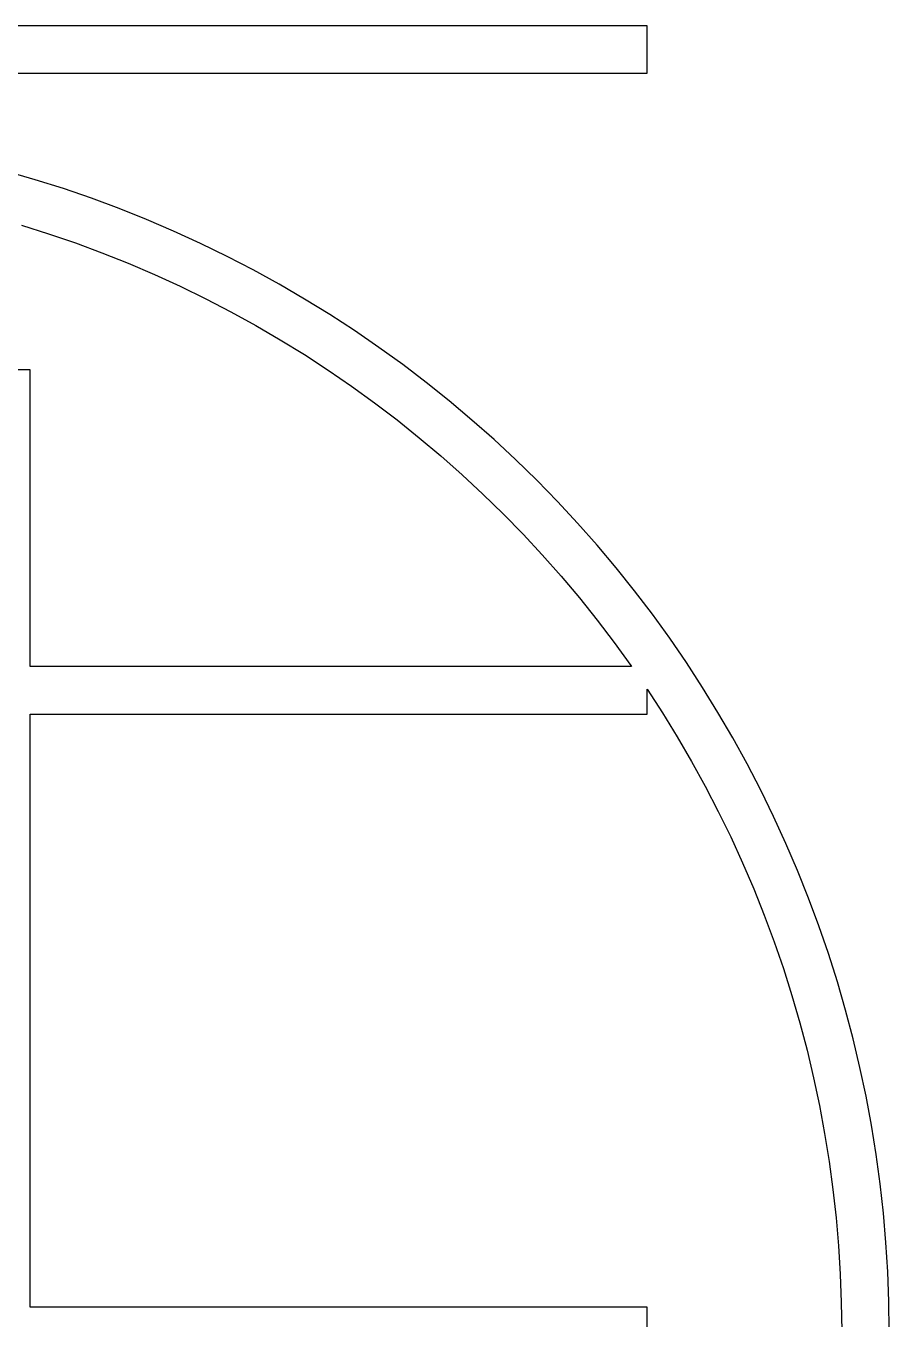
# Model space of a CAD drawing. Extents: x -10 to 91, y -24 to 82.
# Drawn here: x 54.8 to 91.2, y 27.5 to 82 of the extents above; entities that cross this region are included whole.
import ezdxf

# ---------------------------------------------------------------- set-up
doc = ezdxf.new("R2010")
doc.units = 0

msp = doc.modelspace()

# ---------------------------------------------------------------- linework, layer by layer
for p, q in [((81, 82), (0, 82)), ((81, 80), (81, 82)), ((0, 80), (81, 80)), ((55.2174, 75.5169), (54.0223, 75.8634)), ((56.4037, 75.1411), (55.2174, 75.5169)), ((57.5803, 74.7363), (56.4037, 75.1411)), ((58.7467, 74.3027), (57.5803, 74.7363)), ((59.902, 73.8407), (58.7467, 74.3027)), ((54.6369, 73.603), (55.7763, 73.242)), ((61.0457, 73.3504), (59.902, 73.8407)), ((55.7763, 73.242), (56.9065, 72.8532)), ((62.177, 72.8323), (61.0457, 73.3504)), ((56.9065, 72.8532), (58.0269, 72.4368)), ((63.2953, 72.2865), (62.177, 72.8323)), ((58.0269, 72.4368), (59.1367, 71.9929)), ((59.1367, 71.9929), (60.2352, 71.522)), ((64.3998, 71.7134), (63.2953, 72.2865)), ((60.2352, 71.522), (61.3219, 71.0243)), ((65.4899, 71.1134), (64.3998, 71.7134)), ((61.3219, 71.0243), (62.3961, 70.5)), ((66.565, 70.4868), (65.4899, 71.1134)), ((62.3961, 70.5), (63.457, 69.9496)), ((67.6244, 69.8341), (66.565, 70.4868)), ((63.457, 69.9496), (64.5041, 69.3732)), ((68.6674, 69.1555), (67.6244, 69.8341)), ((64.5041, 69.3732), (65.5368, 68.7714)), ((65.5368, 68.7714), (66.5544, 68.1444)), ((69.6935, 68.4516), (68.6674, 69.1555)), ((66.5544, 68.1444), (67.5563, 67.4926)), ((70.702, 67.7226), (69.6935, 68.4516)), ((71.6922, 66.9692), (70.702, 67.7226)), ((55, 67.5), (53, 67.5)), ((55, 55), (55, 67.5)), ((67.5563, 67.4926), (68.5419, 66.8164)), ((68.5419, 66.8164), (69.5106, 66.1162)), ((72.6637, 66.1916), (71.6922, 66.9692)), ((69.5106, 66.1162), (70.4618, 65.3925)), ((73.6159, 65.3905), (72.6637, 66.1916)), ((70.4618, 65.3925), (71.3949, 64.6456)), ((74.548, 64.5662), (73.6159, 65.3905)), ((71.3949, 64.6456), (72.3095, 63.8761)), ((75.4597, 63.7193), (74.548, 64.5662)), ((72.3095, 63.8761), (73.2049, 63.0843)), ((76.3503, 62.8503), (75.4597, 63.7193)), ((73.2049, 63.0843), (74.0806, 62.2708)), ((77.2193, 61.9597), (76.3503, 62.8503)), ((74.0806, 62.2708), (74.9361, 61.4361)), ((78.0662, 61.048), (77.2193, 61.9597)), ((74.9361, 61.4361), (75.7708, 60.5806)), ((78.8905, 60.1159), (78.0662, 61.048)), ((75.7708, 60.5806), (76.5843, 59.7049)), ((79.6916, 59.1637), (78.8905, 60.1159)), ((76.5843, 59.7049), (77.3761, 58.8095)), ((80.4692, 58.1922), (79.6916, 59.1637)), ((77.3761, 58.8095), (78.1456, 57.8949)), ((78.1456, 57.8949), (78.8925, 56.9618)), ((81.2226, 57.202), (80.4692, 58.1922)), ((78.8925, 56.9618), (79.6162, 56.0105)), ((81.9516, 56.1935), (81.2226, 57.202)), ((82.6555, 55.1674), (81.9516, 56.1935)), ((79.6162, 56.0105), (80.3164, 55.0419)), ((83.3341, 54.1244), (82.6555, 55.1674)), ((80.3451, 55), (55, 55)), ((80.3164, 55.0419), (80.3451, 55)), ((81, 53), (81, 54.0448)), ((81, 54.0448), (81.6444, 53.0544)), ((83.9868, 53.065), (83.3341, 54.1244)), ((55, 28), (55, 53)), ((55, 53), (81, 53)), ((81.6444, 53.0544), (82.2714, 52.0368)), ((84.6134, 51.9899), (83.9868, 53.065)), ((82.2714, 52.0368), (82.8732, 51.0041)), ((85.2134, 50.8998), (84.6134, 51.9899)), ((82.8732, 51.0041), (83.4496, 49.957)), ((85.7865, 49.7953), (85.2134, 50.8998)), ((83.4496, 49.957), (84, 48.8961)), ((86.3323, 48.677), (85.7865, 49.7953)), ((84, 48.8961), (84.5243, 47.8219)), ((86.8504, 47.5457), (86.3323, 48.677)), ((84.5243, 47.8219), (85.022, 46.7352)), ((87.3407, 46.402), (86.8504, 47.5457)), ((85.022, 46.7352), (85.4929, 45.6367)), ((87.8027, 45.2467), (87.3407, 46.402)), ((85.4929, 45.6367), (85.9368, 44.5269)), ((88.2363, 44.0803), (87.8027, 45.2467)), ((85.9368, 44.5269), (86.3532, 43.4065)), ((88.6411, 42.9037), (88.2363, 44.0803)), ((86.3532, 43.4065), (86.742, 42.2763)), ((89.0169, 41.7174), (88.6411, 42.9037)), ((86.742, 42.2763), (87.103, 41.1369)), ((89.3634, 40.5223), (89.0169, 41.7174)), ((87.103, 41.1369), (87.4359, 39.9889)), ((89.6806, 39.3191), (89.3634, 40.5223)), ((87.4359, 39.9889), (87.7405, 38.8331)), ((89.9681, 38.1084), (89.6806, 39.3191)), ((87.7405, 38.8331), (88.0167, 37.6702)), ((88.0167, 37.6702), (88.2642, 36.5009)), ((90.2258, 36.8911), (89.9681, 38.1084)), ((90.4536, 35.6678), (90.2258, 36.8911)), ((88.2642, 36.5009), (88.483, 35.3258)), ((90.6512, 34.4392), (90.4536, 35.6678)), ((88.483, 35.3258), (88.6729, 34.1458)), ((90.8187, 33.2062), (90.6512, 34.4392)), ((88.6729, 34.1458), (88.8338, 32.9614)), ((88.8338, 32.9614), (88.9655, 31.7734)), ((90.9559, 31.9695), (90.8187, 33.2062)), ((88.9655, 31.7734), (89.068, 30.5826)), ((91.0626, 30.7297), (90.9559, 31.9695)), ((89.068, 30.5826), (89.1413, 29.3896)), ((91.1389, 29.4877), (91.0626, 30.7297)), ((91.1847, 28.2442), (91.1389, 29.4877)), ((89.1413, 29.3896), (89.1853, 28.1951)), ((81, 28), (55, 28)), ((81, 26), (81, 28)), ((89.1853, 28.1951), (89.2, 27)), ((91.2, 27), (91.1847, 28.2442))]:
    msp.add_line(p, q)

doc.saveas('drawing.dxf')
